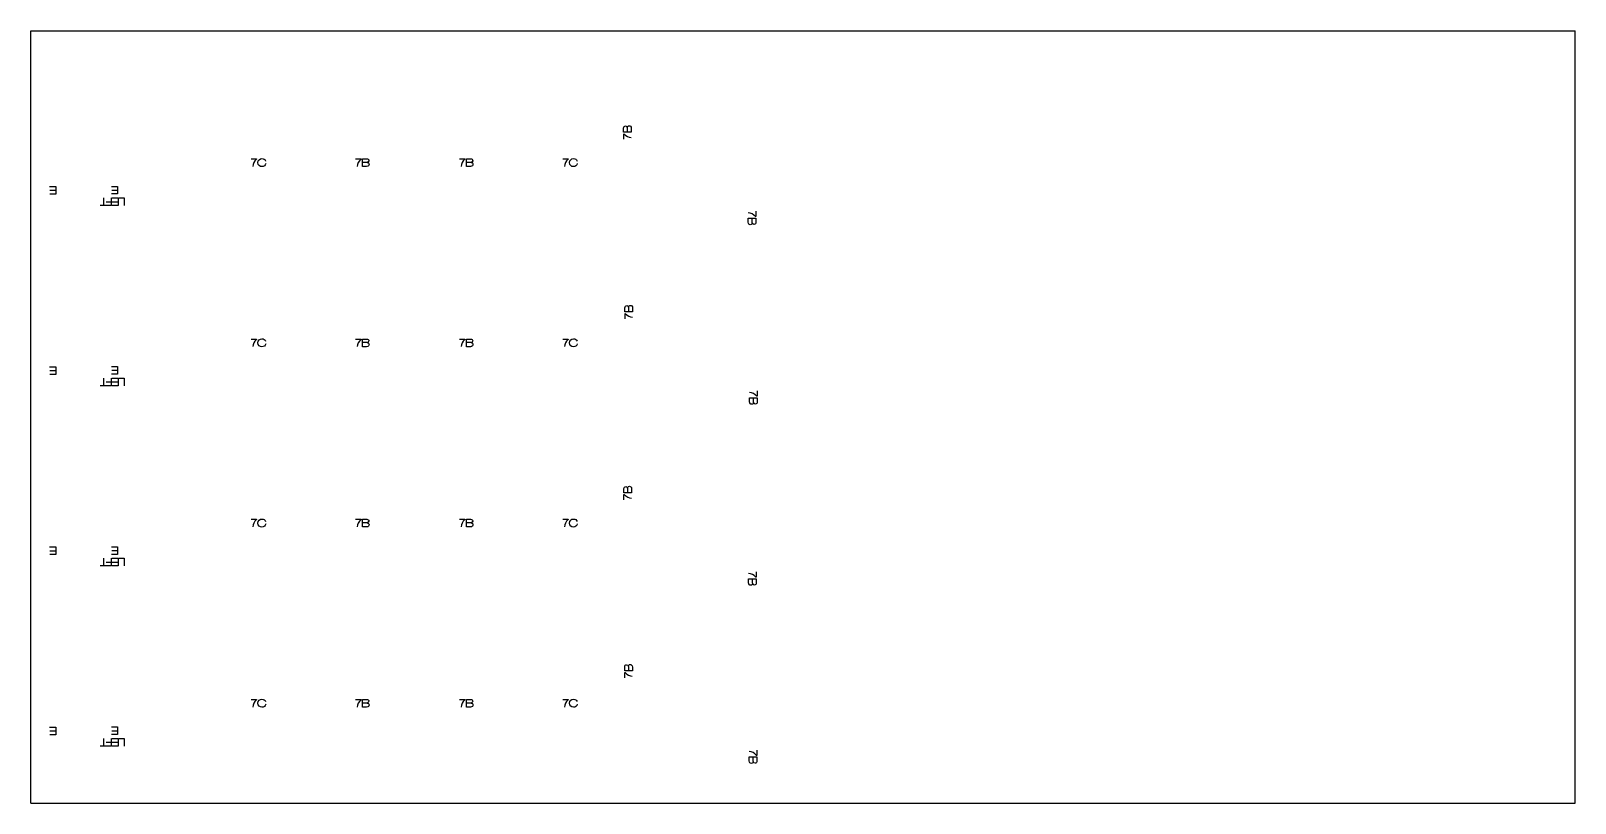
# Model space of a CAD drawing. Header units: millimetres. Extents: x 0 to 610, y -305 to 0.
import ezdxf

# ---------------------------------------------------------------- set-up
doc = ezdxf.new("R2010")
doc.units = ezdxf.units.MM
doc.layers.add('laser bed referance', color=3, linetype='Continuous', lineweight=25, true_color=0x00ff00)
doc.layers.add('TEXT', color=5, linetype='Continuous', true_color=0x0000ff)

msp = doc.modelspace()

# ---------------------------------------------------------------- linework, layer by layer
at = {"layer": 'laser bed referance'}
for p, q in [((0, -304.8), (0, 0)), ((0, 0), (304.8, 0)), ((0, 0), (609.6, 0)), ((0, -304.8), (0, 0)), ((609.6, -304.8), (609.6, 0)), ((0, -304.8), (304.8, -304.8)), ((0, -304.8), (609.6, -304.8))]:
    msp.add_line(p, q, dxfattribs=at)
at = {"layer": 'TEXT', "color": 5, "lineweight": 25, "true_color": 0x0000ff}
for points in [[(234, -39.99), (234, -38.35)], [(237.02, -38.46), (237.02, -39.99), (234, -39.99), (234, -39.99)], [(234.02, -42.73), (234.02, -40.62), (234.13, -40.62)], [(235.44, -38.2), (235.44, -39.99)], [(235.44, -38.2), (235.45, -38.2)], [(86.99, -50.52), (89.1, -50.52), (89.1, -50.63)], [(128.21, -50.52), (130.32, -50.52), (130.32, -50.63)], [(130.95, -50.49), (132.59, -50.49)], [(132.48, -53.52), (130.95, -53.52), (130.95, -50.49), (130.95, -50.49)], [(132.74, -51.93), (130.95, -51.93)], [(132.74, -51.93), (132.74, -51.94)], [(169.21, -50.52), (171.32, -50.52), (171.32, -50.63)], [(171.95, -50.5), (173.59, -50.5)], [(173.48, -53.52), (171.95, -53.52), (171.95, -50.5), (171.95, -50.5)], [(173.74, -51.93), (171.95, -51.93)], [(173.74, -51.93), (173.74, -51.94)], [(210, -50.52), (212.1, -50.52), (212.1, -50.63)], [(7.41, -61.44), (9.79, -61.44), (9.79, -64.46), (7.44, -64.46)], [(9.79, -63.05), (7.54, -63.05)], [(28.6, -65.91), (28.6, -68.96)], [(31.73, -65.91), (31.73, -68.96), (29.59, -68.96)], [(31.78, -61.36), (34.16, -61.36), (34.16, -64.38), (31.81, -64.38)], [(34.16, -62.98), (31.91, -62.98)], [(31.99, -65.91), (34.39, -65.91), (34.39, -68.96), (32.02, -68.96)], [(34.68, -65.91), (36.82, -65.91), (36.82, -68.96)], [(29.92, -68.96), (27.29, -68.96)], [(31.73, -67.54), (29.71, -67.54)], [(34.39, -67.54), (32.12, -67.54)], [(286.18, -71.21), (286.18, -73.32), (286.07, -73.32)], [(283.18, -75.48), (283.18, -73.95), (286.2, -73.95), (286.2, -73.95)], [(284.76, -75.73), (284.77, -73.95)], [(284.77, -75.73), (284.76, -75.73)], [(286.2, -73.95), (286.2, -75.59)], [(234.53, -110.89), (234.53, -109.25)], [(237.55, -109.36), (237.55, -110.89), (234.53, -110.89), (234.53, -110.89)], [(235.97, -109.11), (235.97, -110.89)], [(235.97, -109.11), (235.97, -109.11)], [(234.55, -113.63), (234.55, -111.52), (234.66, -111.52)], [(86.99, -121.64), (89.1, -121.64), (89.1, -121.75)], [(128.21, -121.64), (130.32, -121.64), (130.32, -121.75)], [(130.95, -121.62), (132.59, -121.62)], [(132.48, -124.64), (130.95, -124.64), (130.95, -121.62), (130.95, -121.62)], [(169.21, -121.64), (171.32, -121.64), (171.32, -121.75)], [(171.95, -121.62), (173.59, -121.62)], [(173.48, -124.64), (171.95, -124.64), (171.95, -121.62), (171.95, -121.62)], [(210, -121.64), (212.1, -121.64), (212.1, -121.75)], [(132.74, -123.06), (130.95, -123.06)], [(132.74, -123.06), (132.74, -123.06)], [(173.74, -123.06), (171.95, -123.06)], [(173.74, -123.06), (173.74, -123.06)], [(7.41, -132.56), (9.79, -132.56), (9.79, -135.58), (7.44, -135.58)], [(31.78, -132.49), (34.16, -132.49), (34.16, -135.51), (31.81, -135.51)], [(34.16, -134.11), (31.91, -134.11)], [(9.79, -134.18), (7.54, -134.18)], [(29.92, -140.08), (27.29, -140.08)], [(28.6, -137.04), (28.6, -140.08)], [(31.73, -137.04), (31.73, -140.08), (29.59, -140.08)], [(31.73, -138.67), (29.71, -138.67)], [(31.99, -137.04), (34.39, -137.04), (34.39, -140.08), (32.02, -140.08)], [(34.39, -138.67), (32.12, -138.67)], [(34.68, -137.04), (36.82, -137.04), (36.82, -140.08)], [(283.71, -146.38), (283.71, -144.85), (286.73, -144.85), (286.73, -144.85)], [(285.29, -146.64), (285.29, -144.85)], [(286.71, -142.11), (286.71, -144.22), (286.6, -144.22)], [(286.73, -144.85), (286.73, -146.49)], [(285.3, -146.64), (285.29, -146.64)], [(234.11, -182.3), (234.11, -180.66)], [(237.13, -180.77), (237.13, -182.3), (234.11, -182.3), (234.11, -182.3)], [(235.55, -180.52), (235.54, -182.3)], [(235.54, -180.52), (235.55, -180.52)], [(234.13, -185.04), (234.13, -182.94), (234.24, -182.94)], [(86.99, -192.77), (89.1, -192.77), (89.1, -192.88)], [(128.21, -192.77), (130.32, -192.77), (130.32, -192.88)], [(130.95, -192.75), (132.59, -192.75)], [(132.48, -195.77), (130.95, -195.77), (130.95, -192.75), (130.95, -192.75)], [(132.74, -194.19), (130.95, -194.18)], [(132.74, -194.18), (132.74, -194.19)], [(169.21, -192.77), (171.32, -192.77), (171.32, -192.88)], [(171.95, -192.75), (173.59, -192.75)], [(173.48, -195.77), (171.95, -195.77), (171.95, -192.75), (171.95, -192.75)], [(173.74, -194.19), (171.95, -194.18)], [(173.74, -194.18), (173.74, -194.19)], [(210, -192.77), (212.1, -192.77), (212.1, -192.88)], [(7.41, -203.69), (9.79, -203.69), (9.79, -206.71), (7.44, -206.71)], [(9.79, -205.31), (7.54, -205.31)], [(31.78, -203.62), (34.16, -203.62), (34.16, -206.64), (31.81, -206.64)], [(34.16, -205.23), (31.91, -205.23)], [(29.92, -211.21), (27.29, -211.21)], [(28.6, -208.16), (28.6, -211.21)], [(31.73, -208.16), (31.73, -211.21), (29.59, -211.21)], [(31.73, -209.79), (29.71, -209.79)], [(31.99, -208.16), (34.39, -208.16), (34.39, -211.21), (32.02, -211.21)], [(34.39, -209.79), (32.12, -209.79)], [(34.68, -208.16), (36.82, -208.16), (36.82, -211.21)], [(283.29, -217.79), (283.29, -216.26), (286.31, -216.26), (286.31, -216.26)], [(284.87, -218.05), (284.87, -216.26)], [(284.87, -218.05), (284.87, -218.05)], [(286.29, -213.52), (286.29, -215.63), (286.18, -215.63)], [(286.31, -216.26), (286.31, -217.9)], [(234.41, -252.63), (234.41, -250.99)], [(237.43, -251.1), (237.43, -252.63), (234.41, -252.63), (234.41, -252.63)], [(234.43, -255.37), (234.43, -253.26), (234.54, -253.26)], [(235.85, -250.85), (235.85, -252.63)], [(235.85, -250.85), (235.85, -250.85)], [(86.99, -263.9), (89.1, -263.9), (89.1, -264.01)], [(128.21, -263.89), (130.32, -263.89), (130.32, -264)], [(130.95, -263.87), (132.59, -263.87)], [(132.48, -266.89), (130.95, -266.89), (130.95, -263.87), (130.95, -263.87)], [(132.74, -265.31), (130.95, -265.31)], [(132.74, -265.31), (132.74, -265.32)], [(169.21, -263.89), (171.32, -263.89), (171.32, -264)], [(171.95, -263.87), (173.59, -263.87)], [(173.48, -266.89), (171.95, -266.89), (171.95, -263.87), (171.95, -263.87)], [(173.74, -265.31), (171.95, -265.31)], [(173.74, -265.31), (173.74, -265.32)], [(210, -263.9), (212.1, -263.9), (212.1, -264.01)], [(7.41, -274.82), (9.79, -274.82), (9.79, -277.84), (7.44, -277.84)], [(9.79, -276.43), (7.54, -276.43)], [(28.6, -279.29), (28.6, -282.34)], [(31.73, -279.29), (31.73, -282.34), (29.59, -282.34)], [(31.78, -274.74), (34.16, -274.74), (34.16, -277.76), (31.81, -277.76)], [(34.16, -276.36), (31.91, -276.36)], [(31.99, -279.29), (34.39, -279.29), (34.39, -282.34), (32.02, -282.34)], [(34.68, -279.29), (36.82, -279.29), (36.82, -282.34)], [(29.92, -282.34), (27.29, -282.34)], [(31.73, -280.92), (29.71, -280.92)], [(34.39, -280.92), (32.12, -280.92)], [(286.59, -283.85), (286.59, -285.96), (286.48, -285.96)], [(283.59, -288.12), (283.59, -286.59), (286.61, -286.59), (286.61, -286.59)], [(285.17, -288.38), (285.18, -286.59)], [(285.18, -288.38), (285.17, -288.38)], [(286.61, -286.59), (286.61, -288.23)]]:
    msp.add_lwpolyline(points, dxfattribs=at)
for points in [[(234, -38.35), (234, -37.87), (234.26, -37.54), (234.75, -37.54)], [(234.13, -40.62), (234.99, -41.6), (235.98, -42.05), (237, -42.09)], [(234.75, -37.54), (235.11, -37.54), (235.45, -37.85), (235.44, -38.2)], [(235.45, -38.2), (235.46, -37.81), (235.67, -37.44), (236.2, -37.44)], [(236.2, -37.44), (236.55, -37.44), (237.02, -37.67), (237.02, -38.46)], [(89.1, -50.63), (88.13, -51.48), (87.68, -52.47), (87.63, -53.5)], [(89.63, -52.01), (89.63, -51.01), (90.34, -50.43), (91.2, -50.43)], [(91.2, -53.58), (90.34, -53.58), (89.63, -53), (89.63, -52.01)], [(91.2, -50.43), (91.91, -50.43), (92.48, -50.72), (92.64, -51.38)], [(92.71, -52.37), (92.62, -53.18), (91.9, -53.58), (91.2, -53.58)], [(130.32, -50.63), (129.35, -51.48), (128.89, -52.47), (128.85, -53.49)], [(133.5, -52.69), (133.5, -53.05), (133.27, -53.52), (132.48, -53.52)], [(132.59, -50.49), (133.07, -50.49), (133.41, -50.75), (133.41, -51.24)], [(133.41, -51.24), (133.41, -51.6), (133.09, -51.94), (132.74, -51.93)], [(132.74, -51.94), (133.13, -51.95), (133.5, -52.17), (133.5, -52.69)], [(171.32, -50.63), (170.35, -51.48), (169.89, -52.47), (169.85, -53.49)], [(174.5, -52.69), (174.5, -53.05), (174.27, -53.52), (173.48, -53.52)], [(173.59, -50.5), (174.07, -50.5), (174.41, -50.75), (174.41, -51.24)], [(174.41, -51.24), (174.41, -51.6), (174.09, -51.94), (173.74, -51.93)], [(173.74, -51.94), (174.13, -51.95), (174.5, -52.17), (174.5, -52.69)], [(212.1, -50.63), (211.13, -51.48), (210.68, -52.47), (210.63, -53.5)], [(212.63, -52.01), (212.63, -51.01), (213.34, -50.43), (214.2, -50.43)], [(214.2, -53.58), (213.34, -53.58), (212.63, -53), (212.63, -52.01)], [(214.2, -50.43), (214.91, -50.43), (215.48, -50.72), (215.64, -51.38)], [(215.71, -52.37), (215.63, -53.18), (214.9, -53.58), (214.2, -53.58)], [(286.07, -73.32), (285.22, -72.34), (284.23, -71.89), (283.2, -71.84)], [(284, -76.5), (283.65, -76.5), (283.18, -76.27), (283.18, -75.48)], [(284.76, -75.73), (284.74, -76.13), (284.53, -76.5), (284, -76.5)], [(285.45, -76.4), (285.1, -76.4), (284.76, -76.09), (284.77, -75.73)], [(286.2, -75.59), (286.2, -76.07), (285.94, -76.4), (285.45, -76.4)], [(234.53, -109.25), (234.53, -108.77), (234.79, -108.44), (235.28, -108.44)], [(235.28, -108.44), (235.63, -108.44), (235.97, -108.75), (235.97, -109.11)], [(235.97, -109.11), (235.99, -108.71), (236.2, -108.34), (236.73, -108.34)], [(236.73, -108.34), (237.08, -108.34), (237.55, -108.57), (237.55, -109.36)], [(234.66, -111.52), (235.52, -112.5), (236.5, -112.95), (237.53, -113)], [(89.1, -121.75), (88.13, -122.61), (87.68, -123.59), (87.63, -124.62)], [(89.63, -123.13), (89.63, -122.13), (90.34, -121.55), (91.2, -121.55)], [(91.2, -121.55), (91.91, -121.55), (92.48, -121.85), (92.64, -122.5)], [(130.32, -121.75), (129.35, -122.61), (128.89, -123.59), (128.85, -124.62)], [(132.59, -121.62), (133.07, -121.62), (133.41, -121.88), (133.41, -122.37)], [(171.32, -121.75), (170.35, -122.61), (169.89, -123.59), (169.85, -124.62)], [(173.59, -121.62), (174.07, -121.62), (174.41, -121.88), (174.41, -122.37)], [(212.1, -121.75), (211.13, -122.61), (210.68, -123.59), (210.63, -124.62)], [(212.63, -123.13), (212.63, -122.13), (213.34, -121.55), (214.2, -121.55)], [(214.2, -121.55), (214.91, -121.55), (215.48, -121.85), (215.64, -122.5)], [(91.2, -124.71), (90.34, -124.71), (89.63, -124.13), (89.63, -123.13)], [(92.71, -123.5), (92.62, -124.3), (91.9, -124.71), (91.2, -124.71)], [(133.5, -123.82), (133.5, -124.17), (133.27, -124.64), (132.48, -124.64)], [(133.41, -122.37), (133.41, -122.73), (133.09, -123.06), (132.74, -123.06)], [(132.74, -123.06), (133.13, -123.08), (133.5, -123.29), (133.5, -123.82)], [(174.5, -123.82), (174.5, -124.17), (174.27, -124.64), (173.48, -124.64)], [(174.41, -122.37), (174.41, -122.73), (174.09, -123.06), (173.74, -123.06)], [(173.74, -123.06), (174.13, -123.08), (174.5, -123.29), (174.5, -123.82)], [(214.2, -124.71), (213.34, -124.71), (212.63, -124.13), (212.63, -123.13)], [(215.71, -123.5), (215.63, -124.3), (214.9, -124.71), (214.2, -124.71)], [(286.6, -144.22), (285.74, -143.25), (284.76, -142.79), (283.73, -142.75)], [(284.53, -147.4), (284.18, -147.4), (283.71, -147.17), (283.71, -146.38)], [(285.29, -146.64), (285.27, -147.03), (285.06, -147.4), (284.53, -147.4)], [(285.98, -147.3), (285.63, -147.3), (285.29, -146.99), (285.3, -146.64)], [(286.73, -146.49), (286.73, -146.97), (286.47, -147.3), (285.98, -147.3)], [(234.11, -180.66), (234.11, -180.18), (234.37, -179.85), (234.86, -179.85)], [(234.86, -179.85), (235.21, -179.85), (235.55, -180.16), (235.54, -180.52)], [(235.55, -180.52), (235.57, -180.12), (235.78, -179.76), (236.31, -179.76)], [(236.31, -179.76), (236.66, -179.76), (237.13, -179.98), (237.13, -180.77)], [(234.24, -182.94), (235.1, -183.91), (236.08, -184.36), (237.11, -184.41)], [(89.1, -192.88), (88.13, -193.73), (87.68, -194.72), (87.63, -195.75)], [(89.63, -194.26), (89.63, -193.26), (90.34, -192.68), (91.2, -192.68)], [(91.2, -195.84), (90.34, -195.84), (89.63, -195.26), (89.63, -194.26)], [(91.2, -192.68), (91.91, -192.68), (92.48, -192.97), (92.64, -193.63)], [(92.71, -194.62), (92.62, -195.43), (91.9, -195.84), (91.2, -195.84)], [(130.32, -192.88), (129.35, -193.73), (128.89, -194.72), (128.85, -195.75)], [(133.5, -194.95), (133.5, -195.3), (133.27, -195.77), (132.48, -195.77)], [(132.59, -192.75), (133.07, -192.75), (133.41, -193.01), (133.41, -193.5)], [(133.41, -193.5), (133.41, -193.85), (133.09, -194.19), (132.74, -194.18)], [(132.74, -194.19), (133.13, -194.21), (133.5, -194.42), (133.5, -194.95)], [(171.32, -192.88), (170.35, -193.73), (169.89, -194.72), (169.85, -195.75)], [(174.5, -194.95), (174.5, -195.3), (174.27, -195.77), (173.48, -195.77)], [(173.59, -192.75), (174.07, -192.75), (174.41, -193.01), (174.41, -193.5)], [(174.41, -193.5), (174.41, -193.85), (174.09, -194.19), (173.74, -194.18)], [(173.74, -194.19), (174.13, -194.21), (174.5, -194.42), (174.5, -194.95)], [(212.1, -192.88), (211.13, -193.73), (210.68, -194.72), (210.63, -195.75)], [(212.63, -194.26), (212.63, -193.26), (213.34, -192.68), (214.2, -192.68)], [(214.2, -195.84), (213.34, -195.84), (212.63, -195.26), (212.63, -194.26)], [(214.2, -192.68), (214.91, -192.68), (215.48, -192.97), (215.64, -193.63)], [(215.71, -194.62), (215.63, -195.43), (214.9, -195.84), (214.2, -195.84)], [(284.11, -218.81), (283.76, -218.81), (283.29, -218.59), (283.29, -217.79)], [(286.18, -215.63), (285.32, -214.66), (284.34, -214.2), (283.31, -214.16)], [(284.87, -218.05), (284.85, -218.44), (284.64, -218.81), (284.11, -218.81)], [(285.56, -218.72), (285.2, -218.72), (284.87, -218.4), (284.87, -218.05)], [(286.31, -217.9), (286.31, -218.38), (286.05, -218.72), (285.56, -218.72)], [(234.41, -250.99), (234.41, -250.51), (234.67, -250.18), (235.16, -250.18)], [(234.54, -253.26), (235.4, -254.24), (236.38, -254.69), (237.41, -254.73)], [(235.16, -250.18), (235.52, -250.18), (235.85, -250.49), (235.85, -250.85)], [(235.85, -250.85), (235.87, -250.45), (236.08, -250.08), (236.61, -250.08)], [(236.61, -250.08), (236.96, -250.08), (237.43, -250.31), (237.43, -251.1)], [(89.1, -264.01), (88.13, -264.86), (87.68, -265.85), (87.63, -266.87)], [(89.63, -265.38), (89.63, -264.39), (90.34, -263.81), (91.2, -263.81)], [(91.2, -266.96), (90.34, -266.96), (89.63, -266.38), (89.63, -265.38)], [(91.2, -263.81), (91.91, -263.81), (92.48, -264.1), (92.64, -264.75)], [(92.71, -265.75), (92.62, -266.56), (91.9, -266.96), (91.2, -266.96)], [(130.32, -264), (129.35, -264.86), (128.89, -265.85), (128.85, -266.87)], [(133.5, -266.07), (133.5, -266.42), (133.27, -266.89), (132.48, -266.89)], [(132.59, -263.87), (133.07, -263.87), (133.41, -264.13), (133.41, -264.62)], [(133.41, -264.62), (133.41, -264.98), (133.09, -265.32), (132.74, -265.31)], [(132.74, -265.32), (133.13, -265.33), (133.5, -265.54), (133.5, -266.07)], [(171.32, -264), (170.35, -264.86), (169.89, -265.85), (169.85, -266.87)], [(174.5, -266.07), (174.5, -266.43), (174.27, -266.89), (173.48, -266.89)], [(173.59, -263.87), (174.07, -263.87), (174.41, -264.13), (174.41, -264.62)], [(174.41, -264.62), (174.41, -264.98), (174.09, -265.32), (173.74, -265.31)], [(173.74, -265.32), (174.13, -265.33), (174.5, -265.54), (174.5, -266.07)], [(212.1, -264.01), (211.13, -264.86), (210.68, -265.85), (210.63, -266.87)], [(212.63, -265.38), (212.63, -264.39), (213.34, -263.81), (214.2, -263.81)], [(214.2, -266.96), (213.34, -266.96), (212.63, -266.38), (212.63, -265.38)], [(214.2, -263.81), (214.91, -263.81), (215.48, -264.1), (215.64, -264.75)], [(215.71, -265.75), (215.63, -266.56), (214.9, -266.96), (214.2, -266.96)], [(286.48, -285.96), (285.62, -284.98), (284.64, -284.53), (283.61, -284.49)], [(284.41, -289.14), (284.06, -289.14), (283.59, -288.91), (283.59, -288.12)], [(285.17, -288.38), (285.15, -288.77), (284.94, -289.14), (284.41, -289.14)], [(285.86, -289.04), (285.51, -289.04), (285.17, -288.73), (285.18, -288.38)], [(286.61, -288.23), (286.61, -288.71), (286.35, -289.04), (285.86, -289.04)]]:
    msp.add_open_spline(points, degree=3, dxfattribs=at)

doc.saveas('drawing.dxf')
